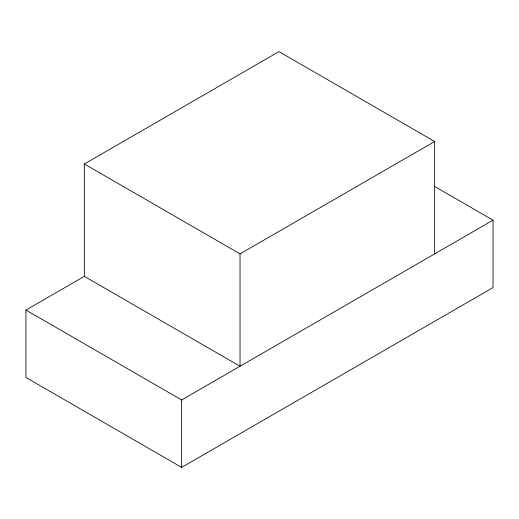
<?xml version="1.0" encoding="UTF-8"?>
<svg xmlns="http://www.w3.org/2000/svg" width="519" height="519" viewBox="0 0 519 519"><rect width="100%" height="100%" fill="white"/><g stroke="black" fill="none" stroke-linecap="round" stroke-linejoin="round"><path stroke-width="0.78" d="M434.663 141.512L240.038 253.882L240.038 366.245L84.338 276.355L84.338 163.991L278.963 51.621L434.663 141.512L434.663 253.882M434.137 186.159L493.05 220.173L493.05 287.591L181.65 467.379L25.95 377.488L25.95 310.064L84.338 276.355M25.95 310.064L181.65 399.954L493.05 220.173M84.338 163.991L240.038 253.882M181.65 399.954L181.65 467.379"/></g></svg>
